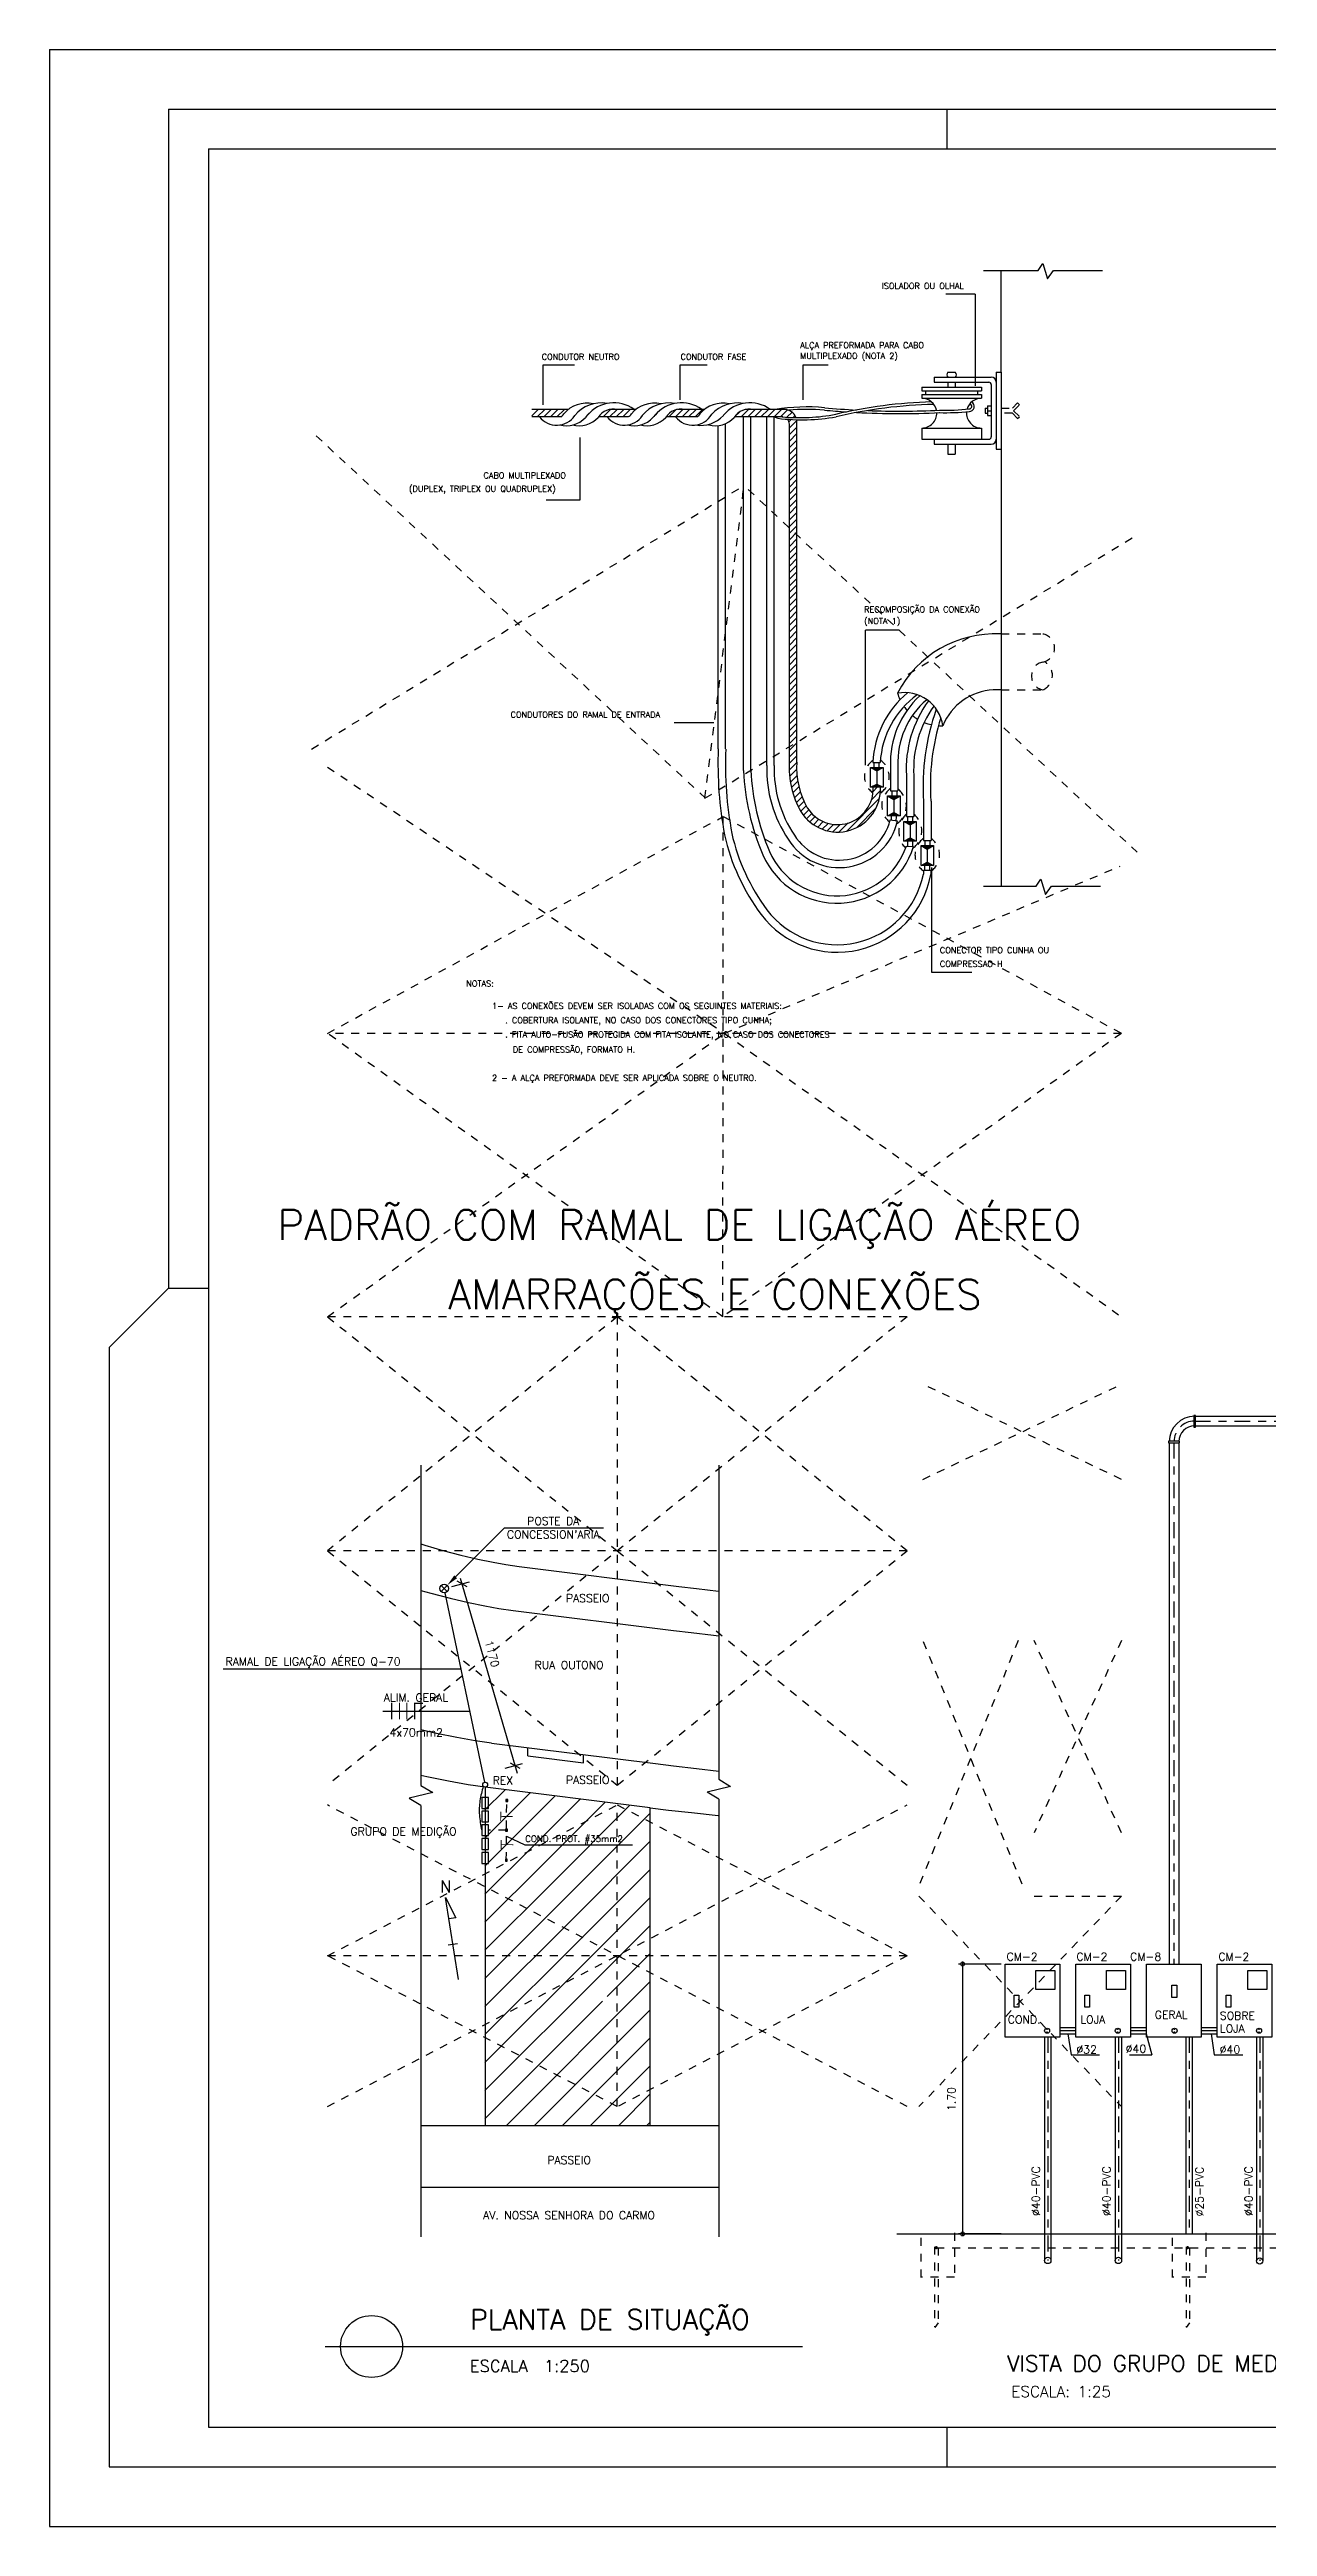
# Model space of a CAD drawing. Extents: x 44 to 87.6, y -168.1 to -136.9.
# Drawn here: x 44.02 to 59.36, y -168.12 to -136.92 of the extents above; entities that cross this region are included whole.
import ezdxf
from ezdxf.enums import TextEntityAlignment as Align

# ---------------------------------------------------------------- set-up
doc = ezdxf.new("R2010")
doc.units = 0
doc.header["$LTSCALE"] = 0.4
doc.header["$MEASUREMENT"] = 0
for name, pattern in [('DASHDOT', [1, 0.5, -0.25, 0, -0.25]), ('DOT2', [0.125, 0, -0.125]), ('HIDDEN', [0.375, 0.25, -0.125])]:
    doc.linetypes.add(name, pattern=pattern)
doc.layers.get('0').update_dxf_attribs({"linetype": 'CONTINUOUS'})
doc.layers.get('DEFPOINTS').update_dxf_attribs({"linetype": 'CONTINUOUS'})
for name, color, linetype in [('CAIXA-R1', 4, 'CONTINUOUS'), ('CP-QD', 4, 'CONTINUOUS'), ('DETALHE', 3, 'CONTINUOUS'), ('DETALHES', 4, 'CONTINUOUS'), ('FIACAO', 2, 'CONTINUOUS'), ('FORMATO', 2, 'CONTINUOUS'), ('HACHURA-DET', 1, 'CONTINUOUS'), ('MEDICAO', 4, 'CONTINUOUS'), ('MEDICAO-ELETRICA', 7, 'CONTINUOUS'), ('MEDICAO-TXT', 2, 'CONTINUOUS'), ('PTS-LUZ-COTAS', 2, 'DOT2'), ('SITUACAO', 1, 'CONTINUOUS'), ('TEXTO-DET', 3, 'CONTINUOUS'), ('TEXTO-TEL', 3, 'CONTINUOUS'), ('TITULOS', 6, 'CONTINUOUS'), ('TUB-LAJE', 6, 'CONTINUOUS')]:
    doc.layers.add(name, color=color, linetype=linetype)
doc.styles.add('ROMANS', font='romans.shx')
doc.styles.get("Standard").update_dxf_attribs({"font": 'romans.shx'})
doc.dimstyles.new('DETALHES', dxfattribs={"dimtxt": 0.1, "dimasz": 0.1, "dimexe": 0.05, "dimexo": 0.05, "dimgap": 0.09, "dimtad": 1, "dimlfac": 0.5, "dimzin": 5, "dimtxsty": 'ROMANS', "dimblk1": 'DOTSMALL', "dimblk2": 'DOTSMALL', "dimsah": 1, "dimcen": 0.05, "dimdle": 0.03, "dimclrd": 1, "dimclre": 1, "dimclrt": 3, "dimazin": 3, "dimtfac": 1, "dimtdec": 4, "dimtmove": 0, "dimatfit": 3, "dimtvp": 1, "dimtolj": 1, "dimtzin": 5})

# ---------------------------------------------------------------- blocks, each defined once
blk = doc.blocks.new('A1')
at = {"layer": 'FORMATO', "color": 1}
for p, q in [((-42.8, 30.45), (0.75, 30.45)), ((-42.8, 30.45), (-42.8, -0.75)), ((-31.5, 29.7), (-31.5, 29.2)), ((-41.3, 14.85), (-40.8, 14.85)), ((-31.5, 0.5), (-31.5, 0)), ((-42.8, -0.75), (0.75, -0.75))]:
    blk.add_line(p, q, dxfattribs=at)
at = {"layer": 'FORMATO'}
for p, q in [((-41.3, 29.7), (0, 29.7)), ((-41.3, 29.7), (-41.3, 14.85)), ((-41.3, 14.85), (-42.05, 14.1)), ((-42.05, 14.1), (-42.05, 0)), ((-42.05, 0), (0, 0))]:
    blk.add_line(p, q, dxfattribs=at)
at = {"layer": 'FORMATO', "color": 8}
for p, q in [((-40.8, 29.2), (-0.5, 29.2)), ((-40.8, 29.2), (-40.8, 0.5)), ((-40.8, 0.5), (-0.5, 0.5))]:
    blk.add_line(p, q, dxfattribs=at)
blk = doc.blocks.new('A1_50')
at = {"layer": 'FORMATO'}
blk.add_blockref('A1', (42.8, 0.75), dxfattribs=at)
blk = doc.blocks.new('CM8-EF')
at = {"layer": 'MEDICAO'}
for points in [[(0, -0.46), (0, 0), (0.345, 0), (0.345, -0.46)], [(0.16, -0.21), (0.16, -0.134), (0.19, -0.134), (0.19, -0.21)]]:
    blk.add_lwpolyline(points, close=True, dxfattribs=at)
for centre, radius in [((0.177, -0.42), 0.0158), ((0.176, -0.411), 0.00145), ((0.176, -0.429), 0.00145)]:
    blk.add_circle(centre, radius, dxfattribs=at)
blk = doc.blocks.new('CM-2-EF')
at = {"layer": 'MEDICAO'}
for points in [[(0, 0), (0, 0.46), (0.345, 0.46), (0.345, 0)], [(0.313, 0.42), (0.313, 0.3), (0.193, 0.3), (0.193, 0.42)], [(0.056, 0.188), (0.056, 0.263), (0.086, 0.263), (0.086, 0.188)]]:
    blk.add_lwpolyline(points, close=True, dxfattribs=at)
for centre, radius in [((0.264, 0.04), 0.0158), ((0.263, 0.049), 0.00145), ((0.263, 0.031), 0.00145)]:
    blk.add_circle(centre, radius, dxfattribs=at)
blk = doc.blocks.new('_DOTSMALL')
at = {"color": 0, "linetype": 'BYBLOCK', "const_width": 0.5}
blk.add_lwpolyline([(-0.0625, 0, 1), (0.0625, 0, 1)], format="xyb", close=True, dxfattribs=at)
blk = doc.blocks.new('*D25')
at = {"color": 1, "linetype": 'BYBLOCK'}
for p, q in [((62.39, -161.031), (61.852, -161.031)), ((61.902, -161.001), (61.902, -164.461)), ((62.39, -164.431), (61.852, -164.431))]:
    blk.add_line(p, q, dxfattribs=at)
at = {"layer": 'DEFPOINTS', "color": 0, "linetype": 'BYBLOCK'}
for p in [(62.44, -161.031), (61.902, -164.431), (62.44, -164.431)]:
    blk.add_point(p, dxfattribs=at)
at = {"color": 1, "linetype": 'BYBLOCK', "xscale": 0.1, "yscale": 0.1, "zscale": 0.1}
for p, rotation in [((61.902, -161.031), 90), ((61.902, -164.431), 270)]:
    blk.add_blockref('_DOTSMALL', p, dxfattribs=dict(at, rotation=rotation))
at = {"color": 3, "linetype": 'BYBLOCK', "insert": (61.762, -162.731), "char_height": 0.1, "attachment_point": 5, "rotation": 90, "style": 'ROMANS'}
blk.add_mtext('\\A1;1.70', dxfattribs=at)
blk = doc.blocks.new('*X26')
at = {"color": 0}
for p, q in [((-1.3681, 5.9593), (-1.3595, 5.9679)), ((-1.3607, 5.9579), (-1.3507, 5.9679)), ((-1.3519, 5.9579), (-1.3419, 5.9679)), ((-1.343, 5.9579), (-1.333, 5.9679)), ((-1.3342, 5.9579), (-1.3242, 5.9679)), ((-1.2723, 5.9579), (-1.2623, 5.9679)), ((-1.2635, 5.9579), (-1.2535, 5.9679)), ((-1.2546, 5.9579), (-1.2446, 5.9679)), ((-1.2458, 5.9579), (-1.2358, 5.9679)), ((-1.1839, 5.9579), (-1.1744, 5.9674)), ((-1.1751, 5.9579), (-1.1651, 5.9679)), ((-1.1662, 5.9579), (-1.1562, 5.9679)), ((-1.1574, 5.9579), (-1.1474, 5.9679)), ((-1.1486, 5.9579), (-1.1386, 5.9679)), ((-1.0955, 5.9579), (-1.0891, 5.9643)), ((-1.0867, 5.9579), (-1.0767, 5.9679)), ((-1.0779, 5.9579), (-1.0679, 5.9679)), ((-1.069, 5.9579), (-1.059, 5.9679)), ((-1.0602, 5.9579), (-1.0502, 5.9679)), ((-1.0513, 5.9579), (-1.0413, 5.9679)), ((-1.0425, 5.9579), (-1.0325, 5.9679)), ((-1.0337, 5.9579), (-1.0243, 5.9673)), ((-1.0253, 5.9574), (-1.0184, 5.9643)), ((-1.0169, 5.957), (-1.0142, 5.9596)), ((-1.0226, 5.9513), (-1.0194, 5.9544)), ((-1.022, 5.943), (-1.0121, 5.9529)), ((-1.022, 5.9342), (-1.012, 5.9442)), ((-1.022, 5.9253), (-1.012, 5.9353)), ((-1.022, 5.9165), (-1.012, 5.9265)), ((-1.022, 5.9077), (-1.012, 5.9177)), ((-1.022, 5.8988), (-1.012, 5.9088)), ((-1.022, 5.89), (-1.012, 5.9)), ((-1.022, 5.8812), (-1.012, 5.8912)), ((-1.022, 5.8723), (-1.012, 5.8823)), ((-1.022, 5.8635), (-1.012, 5.8735)), ((-1.022, 5.8546), (-1.012, 5.8646)), ((-1.022, 5.8458), (-1.012, 5.8558)), ((-1.022, 5.837), (-1.012, 5.847)), ((-1.022, 5.8281), (-1.012, 5.8381)), ((-1.022, 5.8193), (-1.012, 5.8293)), ((-1.022, 5.8104), (-1.012, 5.8204)), ((-1.022, 5.8016), (-1.012, 5.8116)), ((-1.022, 5.7928), (-1.012, 5.8028)), ((-1.022, 5.7839), (-1.012, 5.7939)), ((-1.022, 5.7751), (-1.012, 5.7851)), ((-1.022, 5.7662), (-1.012, 5.7762)), ((-1.022, 5.7574), (-1.012, 5.7674)), ((-1.022, 5.7486), (-1.012, 5.7586)), ((-1.022, 5.7397), (-1.012, 5.7497)), ((-1.022, 5.7309), (-1.012, 5.7409)), ((-1.022, 5.7221), (-1.012, 5.7321)), ((-1.022, 5.7132), (-1.012, 5.7232)), ((-1.022, 5.7044), (-1.012, 5.7144)), ((-1.022, 5.6955), (-1.012, 5.7055)), ((-1.022, 5.6867), (-1.012, 5.6967)), ((-1.022, 5.6779), (-1.012, 5.6879)), ((-1.022, 5.669), (-1.012, 5.679)), ((-1.022, 5.6602), (-1.012, 5.6702)), ((-1.022, 5.6513), (-1.012, 5.6613)), ((-1.022, 5.6425), (-1.012, 5.6525)), ((-1.022, 5.6337), (-1.012, 5.6437)), ((-1.022, 5.6248), (-1.012, 5.6348)), ((-1.022, 5.616), (-1.012, 5.626)), ((-1.022, 5.6071), (-1.012, 5.6171)), ((-1.022, 5.5983), (-1.012, 5.6083)), ((-1.022, 5.5895), (-1.012, 5.5995)), ((-1.022, 5.5806), (-1.012, 5.5906)), ((-1.022, 5.5718), (-1.012, 5.5818)), ((-1.022, 5.563), (-1.012, 5.573)), ((-1.022, 5.5541), (-1.012, 5.5641)), ((-1.022, 5.5453), (-1.012, 5.5553)), ((-1.022, 5.5364), (-1.012, 5.5464)), ((-1.022, 5.5276), (-1.012, 5.5376)), ((-1.022, 5.5188), (-1.012, 5.5288)), ((-1.0221, 5.4921), (-1.012, 5.5022)), ((-1.0221, 5.4833), (-1.012, 5.4934)), ((-1.022, 5.5099), (-1.012, 5.5199)), ((-1.022, 5.5011), (-1.012, 5.5111)), ((-1.0215, 5.475), (-1.0121, 5.4844)), ((-1.0205, 5.4672), (-1.0116, 5.4761)), ((-1.019, 5.4598), (-1.0105, 5.4683)), ((-1.0172, 5.4528), (-1.009, 5.461)), ((-0.9095, 5.4544), (-0.9038, 5.4602)), ((-1.015, 5.4462), (-1.0071, 5.4541)), ((-1.0125, 5.4398), (-1.0048, 5.4475)), ((-1.0097, 5.4338), (-1.0022, 5.4413)), ((-1.0067, 5.428), (-0.9993, 5.4353)), ((-1.0031, 5.4227), (-0.996, 5.4299)), ((-0.9991, 5.4179), (-0.992, 5.425)), ((-0.9449, 5.4013), (-0.9007, 5.4456)), ((-0.9313, 5.4062), (-0.9056, 5.4319)), ((-0.9116, 5.4435), (-0.8995, 5.4557)), ((-0.9945, 5.4137), (-0.9874, 5.4208)), ((-0.9895, 5.4099), (-0.9822, 5.4171)), ((-0.9839, 5.4066), (-0.9764, 5.414)), ((-0.9778, 5.4038), (-0.9699, 5.4117)), ((-0.9711, 5.4017), (-0.9625, 5.4103)), ((-0.9636, 5.4004), (-0.9538, 5.4101)), ((-0.9551, 5.4001), (-0.9429, 5.4122))]:
    blk.add_line(p, q, dxfattribs=at)
blk = doc.blocks.new('REX')
at = {"layer": 'DETALHES', "color": 2}
for p, q in [((3.134, 7.603), (4.051, 7.603)), ((4.051, 7.603), (4.134, 7.717)), ((4.134, 7.717), (4.211, 7.46)), ((4.211, 7.46), (4.31, 7.603)), ((4.31, 7.603), (5.133, 7.603)), ((3.134, -2.736), (4.018, -2.736)), ((4.018, -2.736), (4.101, -2.623)), ((4.101, -2.623), (4.177, -2.879)), ((4.177, -2.879), (4.277, -2.736)), ((4.277, -2.736), (5.1, -2.736))]:
    blk.add_line(p, q, dxfattribs=at)
at = {"layer": 'DETALHES'}
for p, q in [((3.433, 5.893), (3.433, 7.603)), ((2.538, 5.893), (2.661, 5.893)), ((3.35, 5.893), (3.35, 4.601)), ((3.35, 5.893), (3.433, 5.893)), ((3.433, 5.893), (3.433, 4.601)), ((2.1, 5.643), (3.1, 5.643)), ((2.1, 5.643), (2.1, 5.58)), ((2.1, 5.58), (3.1, 5.58)), ((2.1, 5.518), (3.1, 5.518)), ((2.1, 5.518), (2.1, 5.455)), ((2.1, 5.455), (3.1, 5.455)), ((2.162, 5.58), (2.162, 5.518)), ((2.308, 5.809), (3.266, 5.809)), ((2.308, 5.809), (2.308, 5.726)), ((2.308, 5.726), (3.225, 5.726)), ((2.537, 5.726), (2.537, 5.643)), ((2.662, 5.726), (2.662, 5.643)), ((3.037, 5.58), (3.037, 5.518)), ((3.1, 5.643), (3.1, 5.58)), ((3.1, 5.518), (3.1, 5.455)), ((3.266, 5.684), (3.266, 4.809)), ((-3.835, 5.268), (-4.451, 5.268)), ((-3.965, 5.143), (-4.451, 5.143)), ((-2.83, 5.143), (-3.332, 5.143)), ((-2.7, 5.268), (-3.141, 5.268)), ((-1.678, 5.143), (-2.197, 5.143)), ((-1.549, 5.268), (-2.006, 5.268)), ((-1.32, -0.435), (-1.32, 4.998)), ((-1.195, -0.435), (-1.195, 5.031)), ((-0.25, 5.143), (-1.045, 5.143)), ((-0.896, -0.798), (-0.896, 5.143)), ((-0.208, 5.268), (-0.855, 5.268)), ((-0.771, -0.796), (-0.771, 5.143)), ((-0.505, -0.711), (-0.505, 5.143)), ((-0.38, -0.712), (-0.38, 5.143)), ((-0.125, -0.652), (-0.125, 5.018)), ((0, -0.655), (0, 5.059)), ((3.162, 5.289), (3.204, 5.289)), ((3.162, 5.289), (3.162, 5.205)), ((3.162, 5.205), (3.204, 5.205)), ((3.204, 5.33), (3.266, 5.33)), ((3.204, 5.33), (3.204, 5.164)), ((3.204, 5.247), (3.266, 5.247)), ((3.204, 5.164), (3.266, 5.164)), ((2.1, 4.955), (3.1, 4.955)), ((2.1, 4.955), (2.1, 4.768)), ((2.1, 4.768), (3.225, 4.768)), ((2.308, 4.768), (2.308, 4.684)), ((2.308, 4.684), (3.266, 4.684)), ((2.537, 4.684), (2.537, 4.518)), ((2.662, 4.684), (2.662, 4.518)), ((3.1, 4.955), (3.1, 4.768)), ((3.35, 4.601), (3.433, 4.601)), ((3.433, 4.601), (3.433, -2.736)), ((2.537, 4.518), (2.662, 4.518)), ((3.433, 1.497), (3.418, 1.497)), ((3.433, 0.559), (3.299, 0.559)), ((1.24, -0.745), (1.344, -0.804)), ((1.276, -0.66), (1.401, -0.66)), ((1.344, -0.804), (1.448, -0.745)), ((1.344, -0.804), (1.344, -1.024)), ((1.573, -0.725), (1.573, -1.137)), ((1.698, -0.725), (1.698, -1.137)), ((1.24, -1.078), (1.344, -1.024)), ((1.344, -1.024), (1.448, -1.078)), ((1.526, -1.222), (1.63, -1.281)), ((1.573, -1.137), (1.698, -1.137)), ((1.63, -1.281), (1.734, -1.222)), ((1.84, -0.879), (1.84, -1.566)), ((1.965, -0.879), (1.965, -1.566)), ((1.526, -1.555), (1.63, -1.502)), ((1.567, -1.627), (1.691, -1.644)), ((1.63, -1.281), (1.63, -1.502)), ((1.63, -1.502), (1.734, -1.555)), ((1.799, -1.65), (1.903, -1.709)), ((1.84, -1.566), (1.965, -1.566)), ((1.903, -1.709), (2.007, -1.65)), ((2.129, -1.313), (2.129, -1.971)), ((2.254, -1.313), (2.254, -1.971)), ((1.799, -1.983), (1.903, -1.929)), ((1.839, -2.065), (1.96, -2.075)), ((1.861, -1.983), (1.861, -2.066)), ((1.903, -1.709), (1.903, -1.929)), ((1.903, -1.929), (2.007, -1.983)), ((1.944, -1.983), (1.944, -2.072)), ((2.088, -2.057), (2.192, -2.116)), ((2.129, -1.971), (2.254, -1.971)), ((2.192, -2.116), (2.296, -2.057)), ((2.088, -2.39), (2.192, -2.337)), ((2.126, -2.47), (2.126, -2.537)), ((2.126, -2.47), (2.251, -2.47)), ((2.146, -2.39), (2.146, -2.47)), ((2.192, -2.116), (2.192, -2.337)), ((2.192, -2.337), (2.296, -2.39)), ((2.23, -2.39), (2.23, -2.47)), ((2.251, -2.47), (2.251, -2.544))]:
    blk.add_line(p, q, dxfattribs=at)
at = {"layer": 'DETALHES', "color": 2, "linetype": 'HIDDEN'}
for p, q in [((3.433, 5.289), (3.62, 5.289)), ((3.62, 5.205), (3.433, 5.205)), ((3.62, 5.289), (3.709, 5.377)), ((3.62, 5.205), (3.709, 5.117)), ((3.638, 5.247), (3.738, 5.347)), ((3.638, 5.247), (3.738, 5.146)), ((3.709, 5.377), (3.738, 5.347)), ((3.709, 5.117), (3.738, 5.146)), ((3.433, 1.497), (4.13, 1.497)), ((3.433, 0.559), (4.13, 0.559))]:
    blk.add_line(p, q, dxfattribs=at)
at = {"layer": 'DETALHES'}
for points in [[(1.24, -1.078), (1.24, -0.745), (1.448, -0.745), (1.448, -1.078)], [(1.526, -1.555), (1.526, -1.222), (1.734, -1.222), (1.734, -1.555)], [(1.799, -1.983), (1.799, -1.65), (2.007, -1.65), (2.007, -1.983)], [(2.088, -2.39), (2.088, -2.057), (2.296, -2.057), (2.296, -2.39)]]:
    blk.add_lwpolyline(points, close=True, dxfattribs=at)
for centre, radius, start, end in [((2.574, 5.851), 0.0552, 130.4871, 228.5783), ((2.626, 5.851), 0.0552, 311.4217, 49.5129), ((2.1, 5.205), 0.25, 11.2335, 90), ((3.1, 5.205), 0.25, 90, 164.239), ((3.225, 5.684), 0.0417, 0, 90), ((3.266, 5.726), 0.0833, 0, 90), ((-4.033, 5.372), 0.369, 218.4532, 325.6591), ((-3.869, 5.424), 0.432, 254.8284, 317.515), ((-4.023, 5.256), 0.128, 297.4251, 330.7724), ((-3.528, 4.874), 0.5, 77.3597, 140.1523), ((-3.655, 5.427), 0.432, 254.8284, 317.515), ((-3.286, 4.801), 0.576, 80.0953, 140.3545), ((-3.299, 4.972), 0.298, 129.077, 147.5224), ((-3.072, 4.804), 0.576, 54.176, 140.3545), ((-3.085, 4.975), 0.298, 76.5477, 147.5224), ((-2.897, 5.372), 0.369, 218.4532, 325.6591), ((-2.734, 5.424), 0.432, 254.8284, 317.515), ((-2.888, 5.256), 0.128, 297.4251, 330.7724), ((-2.393, 4.874), 0.5, 77.3597, 140.1523), ((-2.52, 5.427), 0.432, 254.8284, 317.515), ((-2.151, 4.801), 0.576, 80.0953, 140.3545), ((-2.164, 4.972), 0.298, 129.077, 147.5224), ((-1.937, 4.804), 0.576, 54.176, 140.3545), ((-1.95, 4.975), 0.298, 76.5477, 147.5224), ((-1.746, 5.372), 0.369, 218.4532, 329.7067), ((-1.611, 5.509), 0.509, 260.4125, 318.0306), ((-1.737, 5.256), 0.128, 297.4251, 330.7724), ((-1.242, 4.874), 0.5, 77.3597, 140.1523), ((-1.369, 5.427), 0.432, 254.8284, 317.515), ((-1, 4.801), 0.576, 80.0953, 138.0119), ((-0.786, 4.804), 0.576, 54.176, 140.3545), ((-0.799, 4.975), 0.298, 76.5477, 147.5224), ((-0.219, 5.451), 0.345, 243.1353, 253.2905), ((0.174, 1.929), 3.381, 85.016, 99.1231), ((-0.25, 5.018), 0.125, 82.0964, 90), ((-0.208, 5.059), 0.208, 19.8837, 90), ((-0.25, 5.018), 0.125, 0, 43.5385), ((0.174, 1.928), 3.34, 85.0259, 95.3148), ((-0.208, 5.059), 0.208, 0, 9.9989), ((2.1, 5.205), 0.25, 270, 1.6516), ((3.1, 5.205), 0.25, 174.2091, 270), ((3.225, 4.809), 0.0417, 270, 0), ((3.266, 4.768), 0.0833, 270, 0), ((3.333, -0.353), 1.852, 87.3797, 152.5201), ((2.904, -0.741), 1.63, 129.8597, 177.1398), ((2.895, -0.741), 1.496, 125.6341, 176.9015), ((3.086, -0.662), 1.514, 132.2668, 182.4991), ((1.809, -0.139), 0.651, 8.429, 100.4669), ((2.426, 0.724), 0.768, 196.8551, 205.2656), ((3.357, -0.416), 0.978, 93.3851, 157.5965), ((3.086, -0.662), 1.389, 130.5485, 182.4739), ((2.426, 0.724), 0.768, 215.4496, 221.621), ((3.802, -0.777), 1.965, 144.1413, 183.0084), ((2.426, 0.724), 0.768, 231.0478, 238.8277), ((3.802, -0.777), 1.84, 144.6827, 183.1686), ((5.972, -1.057), 3.852, 160.4184, 183.8679), ((2.426, 0.724), 0.768, 248.1321, 257.595), ((6.018, -1.048), 3.774, 162.4909, 184.008), ((2.426, 0.724), 0.768, 266.6477, 272.0408), ((5.274, -0.678), 6.598, 177.865, 190.4671), ((5.274, -0.678), 6.473, 177.865, 190.4446), ((3.163, -0.604), 4.064, 182.7357, 203.305), ((3.163, -0.604), 3.939, 182.757, 203.182), ((1.592, -0.772), 2.098, 178.3319, 214.2196), ((1.592, -0.772), 1.973, 178.2798, 214.207), ((1.391, -0.739), 1.519, 176.708, 209.4083), ((1.391, -0.739), 1.394, 176.5635, 209.3141), ((1.982, -0.714), 0.687, 175.4345, 182.4687), ((2.034, -0.715), 0.656, 175.1933, 182.6733), ((0.685, -1.108), 0.722, 211.4545, 2.5847), ((0.685, -1.108), 0.597, 211.663, 2.5847), ((2.284, -1.192), 0.687, 175.4227, 182.4687), ((2.336, -1.192), 0.656, 175.181, 182.6733), ((0.711, -1.423), 1.004, 211.7545, 347.3039), ((0.712, -1.422), 0.88, 211.4045, 346.5341), ((0.871, -1.591), 0.718, 356.8424, 2.7379), ((0.863, -1.588), 0.809, 356.2145, 2.3396), ((2.546, -1.619), 0.687, 175.5832, 182.4687), ((2.598, -1.62), 0.656, 175.3491, 182.6733), ((2.254, -1.09), 3.557, 192.7834, 216.6826), ((2.254, -1.09), 3.432, 192.8254, 216.5766), ((0.67, -1.674), 1.351, 203.4634, 342.7626), ((0.674, -1.67), 1.231, 203.1936, 341.271), ((2.836, -2.027), 0.687, 175.4345, 182.4687), ((2.888, -2.027), 0.656, 175.1933, 182.6733), ((0.677, -2.248), 1.601, 217.1483, 349.3574), ((0.678, -2.247), 1.476, 216.9487, 348.7058)]:
    blk.add_arc(centre, radius, start, end, dxfattribs=at)
at = {"layer": 'DETALHES', "color": 3}
for centre, radius, start, end in [((0.089, 8.322), 3.228, 262.7493, 280.2177), ((0.046, 8.425), 3.295, 264.9255, 280.6546), ((1.725, 18.917), 13.719, 264.7283, 266.2908), ((1.725, 18.917), 13.678, 264.7283, 266.9601), ((2.474, -2.602), 7.998, 91.5068, 103.1681), ((2.474, -2.602), 7.956, 91.2454, 103.1681), ((1.725, 18.917), 13.719, 266.981, 272.8107), ((1.725, 18.917), 13.678, 267.7602, 272.8107), ((2.497, 8.843), 3.63, 268.3702, 276.3642), ((2.497, 8.843), 3.588, 268.3702, 276.3642), ((2.897, 5.319), 0.0841, 267.5135, 62.5449), ((2.897, 5.319), 0.0424, 267.5135, 80.1227)]:
    blk.add_arc(centre, radius, start, end, dxfattribs=at)
at = {"layer": 'DETALHES', "color": 2, "linetype": 'HIDDEN'}
for centre, radius, start, end in [((4.09, 1.261), 0.239, 279.7347, 80.2653), ((4.179, 0.792), 0.238, 101.7908, 258.2092), ((4.033, 0.8), 0.26, 291.9702, 62.3511), ((1.469, -0.899), 0.332, 125.1967, 234.9806), ((1.219, -0.899), 0.332, 305.0194, 54.8033), ((1.782, -1.385), 0.355, 125.9855, 231.5403), ((1.483, -1.391), 0.357, 304.2355, 53.3609), ((2.11, -1.82), 0.397, 133.5265, 224.5251), ((1.74, -1.809), 0.359, 306.4753, 51.1455), ((2.317, -2.211), 0.332, 125.1967, 234.9806), ((2.067, -2.211), 0.332, 305.0194, 54.8033)]:
    blk.add_arc(centre, radius, start, end, dxfattribs=at)
at = {"layer": 'DETALHES'}
for points in [[(1.24, -0.745), (1.448, -0.745), (1.344, -0.804)], [(1.24, -1.078), (1.344, -1.024), (1.24, -1.078), (1.448, -1.078)], [(1.526, -1.222), (1.734, -1.222), (1.63, -1.281)], [(1.526, -1.555), (1.63, -1.502), (1.526, -1.555), (1.734, -1.555)], [(1.799, -1.65), (2.007, -1.65), (1.903, -1.709)], [(1.799, -1.983), (1.903, -1.929), (1.799, -1.983), (2.007, -1.983)], [(2.088, -2.057), (2.296, -2.057), (2.192, -2.116)], [(2.088, -2.39), (2.192, -2.337), (2.088, -2.39), (2.296, -2.39)]]:
    blk.add_solid(points, dxfattribs=at)
at = {"layer": 'TEXTO-DET', "color": 2}
for p, q in [((2.994, 7.202), (2.505, 7.202)), ((2.994, 7.202), (2.994, 5.665)), ((-4.267, 6.012), (-4.267, 5.347)), ((-3.734, 6.012), (-4.267, 6.012)), ((-1.504, 6.012), (-1.967, 6.012)), ((-1.967, 6.012), (-1.967, 5.43)), ((0.529, 6.012), (0.099, 6.012)), ((0.099, 6.012), (0.099, 5.43)), ((-3.644, 4.798), (-3.644, 3.744)), ((-3.644, 3.744), (-4.21, 3.744)), ((1.153, -0.708), (1.153, 1.561)), ((1.722, 1.561), (1.153, 1.561)), ((-1.394, 0.003), (-2.057, 0.003)), ((2.268, -4.19), (2.268, -2.425)), ((2.939, -4.19), (2.268, -4.19))]:
    blk.add_line(p, q, dxfattribs=at)
at = {"layer": 'HACHURA-DET', "xscale": 12.50000000025, "yscale": 12.50000000025, "zscale": 12.50000000025}
blk.add_blockref('*X26', (12.65, -69.33), dxfattribs=at)
at = {"layer": 'TEXTO-DET', "style": 'ROMANS'}
for s, p in [('ISOLADOR OU OLHAL', (1.428, 7.292)), ('ALÇA PREFORMADA PARA CABO', (0.057, 6.296)), ('CONDUTOR NEUTRO', (-4.284, 6.102)), ('CONDUTOR FASE', (-1.951, 6.102)), ('MULTIPLEXADO (NOTA 2)', (0.057, 6.117)), ('CABO MULTIPLEXADO', (-5.262, 4.11)), ('(DUPLEX, TRIPLEX OU QUADRUPLEX)', (-6.513, 3.886)), ('RECOMPOSIÇÃO DA CONEXÃO', (1.13, 1.86)), ('(NOTA 1)', (1.13, 1.665)), ('CONDUTORES DO RAMAL DE ENTRADA', (-4.806, 0.092)), ('CONECTOR TIPO CUNHA OU', (2.403, -3.864)), ('COMPRESSAO H', (2.403, -4.095)), ('NOTAS:', (-5.552, -4.425)), ('1- AS CONEXÕES DEVEM SER ISOLADAS COM OS SEGUINTES MATERIAIS:', (-5.119, -4.8)), ('   . COBERTURA ISOLANTE, NO CASO DOS CONECTORES TIPO CUNHA;', (-5.119, -5.041)), ('   . FITA AUTO-FUSÃO PROTEGIDA COM FITA ISOLANTE, NO CASO DOS CONECTORES', (-5.119, -5.281)), ('    DE COMPRESSÃO, FORMATO H.', (-5.066, -5.534)), ('2 - A ALÇA PREFORMADA DEVE SER APLICADA SOBRE O NEUTRO.', (-5.119, -6.01))]:
    blk.add_text(s, height=0.1, dxfattribs=at).set_placement(p)
at = {"layer": 'TEXTO-DET', "color": 6, "style": 'ROMANS'}
for s, p in [('PADRÃO COM RAMAL DE LIGAÇÃO AÉREO', (-8.721, -8.676)), ('AMARRAÇÕES E CONEXÕES', (-5.855, -9.843))]:
    blk.add_text(s, height=0.5, dxfattribs=at).set_placement(p)
blk = doc.blocks.new('*X28')
at = {"color": 0, "linetype": 'CONTINUOUS'}
for p, q in [((79.179, 21.197), (79.425, 21.442)), ((79.425, 21.442), (79.435, 21.452)), ((79.548, 21.211), (79.749, 21.413)), ((79.67, 20.98), (80.063, 21.374)), ((79.793, 20.75), (80.378, 21.334)), ((79.916, 20.519), (80.692, 21.295)), ((80.039, 20.288), (81.006, 21.256)), ((79.179, 20.843), (79.548, 21.211)), ((79.179, 20.489), (79.67, 20.98)), ((80.161, 20.057), (81.259, 21.155)), ((79.179, 20.136), (79.793, 20.75)), ((80.284, 19.826), (81.259, 20.802)), ((79.179, 19.782), (79.916, 20.519)), ((79.179, 19.429), (80.039, 20.288)), ((80.407, 19.596), (81.259, 20.448)), ((79.179, 19.075), (80.161, 20.057)), ((80.529, 19.365), (81.259, 20.095)), ((79.179, 18.722), (80.284, 19.826)), ((80.652, 19.134), (81.259, 19.741)), ((79.179, 18.368), (80.407, 19.596)), ((79.179, 18.015), (80.529, 19.365)), ((80.719, 18.848), (81.259, 19.388)), ((79.179, 17.661), (80.652, 19.134)), ((79.449, 17.224), (81.259, 19.034)), ((79.179, 17.308), (80.66, 18.789)), ((79.803, 17.224), (81.259, 18.68)), ((80.157, 17.224), (81.259, 18.327)), ((80.51, 17.224), (81.259, 17.973)), ((80.864, 17.224), (81.259, 17.62)), ((81.217, 17.224), (81.259, 17.266))]:
    blk.add_line(p, q, dxfattribs=at)
blk = doc.blocks.new('FAFAFANE')
at = {"const_width": 0.015}
for points in [[(0.0075, 0.105), (0.0075, -0.105)], [(0.105, 0.105), (0.105, -0.105)], [(0.1975, 0.105), (0.1975, -0.105)], [(0.2975, 0.105), (0.2975, -0.105)], [(0.3025, 0.0975), (0.4, 0.0975)]]:
    blk.add_lwpolyline(points, dxfattribs=at)
at = {"style": 'ROMANS'}
blk.add_attdef('C', (0.105, 0.12), '', height=0.1, dxfattribs=at)
blk = doc.blocks.new('TERRA')
at = {"const_width": 0.015}
for points in [[(-0.004, 0.098), (0.148, 0.098)], [(0.071, 0.105), (0.071, -0.105)]]:
    blk.add_lwpolyline(points, dxfattribs=at)
at = {"style": 'ROMANS', "flags": 1}
blk.add_attdef('C', (0.026, 0.118), '', height=0.1, dxfattribs=at)
at = {"style": 'ROMANS'}
blk.add_attdef('B', (0.026, -0.251), '', height=0.1, dxfattribs=at)

msp = doc.modelspace()

# ---------------------------------------------------------------- linework, layer by layer
at = {"color": 1, "linetype": 'BYBLOCK'}
for p, q in [((49.084, -156.274), (49.305, -156.215)), ((49.147, -156.205), (49.27, -156.276)), ((49.19, -156.172), (49.904, -158.627)), ((49.817, -158.495), (49.939, -158.566)), ((49.753, -158.564), (49.975, -158.504))]:
    msp.add_line(p, q, dxfattribs=at)
at = {"layer": 'CAIXA-R1', "color": 1, "linetype": 'CONTINUOUS'}
for p, q in [((48.694, -154.747), (48.694, -158.781)), ((52.446, -154.747), (52.446, -158.703)), ((48.694, -159.034), (48.694, -164.468)), ((52.446, -158.955), (52.446, -164.468))]:
    msp.add_line(p, q, dxfattribs=at)
at = {"layer": 'CP-QD', "color": 2, "linetype": 'HIDDEN'}
for p, q in [((49.769, -159.722), (49.774, -158.972)), ((49.771, -159.347), (49.543, -159.345))]:
    msp.add_line(p, q, dxfattribs=at)
at = {"layer": 'CP-QD'}
for points in [[(49.459, -159.07), (49.543, -159.07), (49.543, -158.932), (49.459, -158.932)], [(49.459, -159.242), (49.543, -159.242), (49.543, -159.104), (49.459, -159.104)], [(49.459, -159.414), (49.543, -159.414), (49.543, -159.276), (49.459, -159.276)], [(49.459, -159.587), (49.543, -159.587), (49.543, -159.449), (49.459, -159.449)], [(49.459, -159.763), (49.543, -159.763), (49.543, -159.625), (49.459, -159.625)]]:
    msp.add_lwpolyline(points, close=True, dxfattribs=at)
at = {"layer": 'CP-QD', "color": 2, "linetype": 'HIDDEN'}
for points in [[(49.762, -158.959), (49.762, -158.984), (49.787, -158.984), (49.787, -158.959)], [(49.76, -159.334), (49.759, -159.359), (49.784, -159.359), (49.785, -159.334)], [(49.757, -159.709), (49.757, -159.734), (49.782, -159.734), (49.782, -159.709)]]:
    msp.add_lwpolyline(points, close=True, dxfattribs=at)
for centre in [(49.774, -158.972), (49.769, -159.722)]:
    msp.add_circle(centre, 0.00354, dxfattribs=at)
at = {"layer": 'DEFPOINTS', "color": 0, "linetype": 'BYBLOCK'}
for p in [(48.987, -156.3), (48.987, -156.3), (49.657, -158.59), (49.878, -158.531)]:
    msp.add_point(p, dxfattribs=at)
at = {"layer": 'DETALHES'}
msp.add_circle((49.503, -158.772), 0.031, dxfattribs=at)
at = {"layer": 'FIACAO'}
for p, q in [((49.2, -157.318), (46.201, -157.318)), ((48.215, -157.845), (49.31, -157.845)), ((49.771, -159.422), (50.001, -159.528)), ((50.001, -159.528), (51.357, -159.528))]:
    msp.add_line(p, q, dxfattribs=at)
at = {"layer": 'MEDICAO', "color": 3}
for p, q in [((58.44, -154.131), (61.67, -154.131)), ((58.44, -154.251), (61.67, -154.251)), ((58.118, -154.465), (58.118, -161.031)), ((58.238, -154.465), (58.238, -161.031)), ((56.743, -161.83), (56.943, -161.83)), ((56.743, -161.91), (56.943, -161.91)), ((57.633, -161.83), (57.833, -161.83)), ((57.633, -161.91), (57.833, -161.91)), ((58.523, -161.83), (58.723, -161.83)), ((58.523, -161.91), (58.723, -161.91)), ((56.549, -161.951), (56.549, -164.765)), ((56.629, -161.951), (56.629, -164.765)), ((57.439, -161.951), (57.439, -164.765)), ((57.519, -161.951), (57.519, -164.765)), ((58.329, -161.951), (58.329, -164.431)), ((58.409, -161.951), (58.409, -164.431)), ((59.219, -161.951), (59.219, -164.771)), ((59.299, -161.951), (59.299, -164.771))]:
    msp.add_line(p, q, dxfattribs=at)
at = {"layer": 'MEDICAO', "color": 1, "linetype": 'DASHDOT'}
for p, q in [((58.44, -154.191), (61.67, -154.191)), ((58.178, -154.465), (58.178, -161.031)), ((56.743, -161.87), (56.943, -161.87)), ((57.633, -161.87), (57.833, -161.87)), ((58.523, -161.87), (58.723, -161.87)), ((56.589, -161.951), (56.589, -164.765)), ((57.479, -161.951), (57.479, -164.765)), ((58.369, -161.951), (58.369, -164.431)), ((59.259, -161.951), (59.259, -164.771))]:
    msp.add_line(p, q, dxfattribs=at)
at = {"layer": 'MEDICAO'}
msp.add_line((54.687, -164.431), (61.67, -164.431), dxfattribs=at)
at = {"layer": 'MEDICAO', "color": 3}
for points in [[(58.429, -154.267), (58.45, -154.267), (58.45, -154.122), (58.429, -154.122)], [(58.108, -154.465), (58.249, -154.465), (58.249, -154.445), (58.108, -154.445)]]:
    msp.add_lwpolyline(points, close=True, dxfattribs=at)
at = {"layer": 'MEDICAO', "const_width": 0.02}
for points in [[(55.175, -164.604, 1), (55.195, -164.604, 1)], [(58.34, -164.604, 1), (58.36, -164.604, 1)]]:
    msp.add_lwpolyline(points, format="xyb", close=True, dxfattribs=at)
at = {"layer": 'MEDICAO'}
for centre in [(56.589, -164.765), (57.479, -164.765), (59.259, -164.771)]:
    msp.add_circle(centre, 0.04, dxfattribs=at)
at = {"layer": 'MEDICAO', "color": 3}
for radius in [0.32, 0.2]:
    msp.add_arc((58.44, -154.451), radius, 90, 180, dxfattribs=at)
at = {"layer": 'MEDICAO', "color": 1, "linetype": 'DASHDOT'}
msp.add_arc((58.44, -154.451), 0.26, 90, 180, dxfattribs=at)
at = {"layer": 'MEDICAO-ELETRICA', "color": 2, "linetype": 'HIDDEN'}
for p, q in [((55.413, -164.419), (55.413, -164.977)), ((58.579, -164.419), (58.579, -164.977)), ((54.993, -164.431), (55.413, -164.431)), ((54.993, -164.98), (54.993, -164.431)), ((55.164, -164.592), (55.164, -165.606)), ((55.185, -164.604), (61.159, -164.604)), ((55.207, -164.601), (55.207, -165.549)), ((58.16, -164.431), (58.579, -164.431)), ((58.16, -164.98), (58.16, -164.431)), ((58.331, -164.592), (58.331, -165.606)), ((58.373, -164.601), (58.373, -165.549)), ((55.413, -164.977), (54.999, -164.977)), ((58.579, -164.977), (58.165, -164.977)), ((55.208, -165.55), (55.167, -165.61)), ((58.374, -165.55), (58.333, -165.61))]:
    msp.add_line(p, q, dxfattribs=at)
at = {"layer": 'MEDICAO-TXT'}
for p, q in [((56.843, -161.91), (56.882, -162.173)), ((57.827, -161.91), (57.9, -162.173)), ((58.648, -161.91), (58.687, -162.173)), ((56.882, -162.173), (57.242, -162.173)), ((57.62, -162.173), (57.901, -162.173)), ((58.687, -162.173), (59.047, -162.173))]:
    msp.add_line(p, q, dxfattribs=at)
at = {"layer": 'PTS-LUZ-COTAS'}
for p, q in [((52.278, -146.347), (47.317, -141.727)), ((47.317, -145.727), (52.763, -142.408)), ((52.271, -146.346), (52.763, -142.408)), ((57.717, -147.027), (52.763, -142.408)), ((52.271, -146.346), (57.717, -143.027)), ((47.517, -145.953), (52.517, -149.308)), ((47.517, -149.308), (52.502, -146.576)), ((52.497, -152.877), (52.502, -146.576)), ((52.502, -146.576), (57.517, -149.308)), ((52.517, -149.308), (57.502, -147.201)), ((57.517, -149.308), (47.517, -149.308)), ((52.497, -152.877), (47.517, -149.308)), ((47.517, -152.877), (52.517, -149.308)), ((57.517, -149.308), (52.497, -152.877)), ((52.517, -149.308), (57.517, -152.877)), ((54.817, -152.877), (47.517, -152.877)), ((51.167, -152.877), (47.517, -155.827)), ((47.517, -152.877), (51.167, -155.827)), ((54.817, -152.877), (47.517, -158.777)), ((51.167, -152.877), (51.167, -158.777)), ((54.817, -155.827), (51.167, -152.877)), ((57.517, -154.927), (55.017, -153.727)), ((55.017, -154.927), (57.517, -153.727)), ((54.817, -155.827), (47.517, -155.827)), ((47.517, -155.827), (51.167, -158.777)), ((51.167, -158.777), (54.817, -155.827)), ((51.167, -155.827), (54.817, -158.777)), ((56.217, -156.957), (54.975, -160.027)), ((56.267, -160.027), (55.017, -156.957)), ((57.517, -159.377), (56.417, -156.957)), ((57.517, -156.957), (56.417, -159.377)), ((47.517, -162.827), (54.817, -159.027)), ((54.817, -162.827), (47.517, -159.027)), ((47.517, -160.927), (51.167, -159.027)), ((51.167, -162.827), (51.167, -159.027)), ((51.167, -159.027), (54.817, -160.927)), ((57.517, -160.177), (54.967, -162.827)), ((54.967, -160.177), (57.517, -162.827)), ((56.417, -160.177), (57.517, -160.177)), ((54.817, -160.927), (47.517, -160.927)), ((51.167, -162.827), (47.517, -160.927)), ((54.817, -160.927), (51.167, -162.827))]:
    msp.add_line(p, q, dxfattribs=at)
at = {"layer": 'SITUACAO', "linetype": 'CONTINUOUS'}
for p, q in [((48.948, -156.339), (49.026, -156.262)), ((48.948, -156.262), (49.026, -156.339)), ((49.581, -158.249), (51.648, -158.507)), ((50.041, -158.41), (50.041, -158.31)), ((50.041, -158.41), (50.741, -158.498)), ((50.741, -158.498), (50.741, -158.398)), ((48.694, -163.063), (49.501, -163.063)), ((51.581, -163.063), (52.446, -163.063)), ((48.694, -163.843), (52.446, -163.843))]:
    msp.add_line(p, q, dxfattribs=at)
at = {"layer": 'SITUACAO', "color": 1, "linetype": 'CONTINUOUS'}
for p, q in [((48.694, -158.781), (48.842, -158.872)), ((52.595, -158.793), (52.298, -158.865)), ((52.446, -158.703), (52.595, -158.793)), ((48.842, -158.872), (48.545, -158.943)), ((48.694, -159.034), (48.545, -158.944)), ((52.446, -158.955), (52.298, -158.865))]:
    msp.add_line(p, q, dxfattribs=at)
at = {"layer": 'SITUACAO', "color": 3, "linetype": 'CONTINUOUS'}
for p, q in [((49.501, -158.803), (49.501, -163.063)), ((51.581, -159.063), (49.501, -158.803)), ((51.581, -163.063), (51.581, -159.063)), ((49.165, -161.227), (49.005, -160.195)), ((49.005, -160.195), (49.135, -160.448)), ((49.135, -160.448), (49.046, -160.462)), ((49.037, -160.79), (49.154, -160.771)), ((49.501, -163.063), (51.581, -163.063))]:
    msp.add_line(p, q, dxfattribs=at)
at = {"layer": 'SITUACAO', "linetype": 'CONTINUOUS', "flags": 128}
for points in [[(48.694, -155.738), (48.741, -155.754), (48.97, -155.821), (49.197, -155.881), (49.412, -155.931), (49.604, -155.971), (49.762, -155.999), (49.929, -156.023), (51.941, -156.274), (52.163, -156.3), (52.442, -156.333), (52.446, -156.333)], [(48.694, -156.324), (48.82, -156.361), (49.062, -156.424), (49.291, -156.478), (49.499, -156.521), (49.674, -156.552), (49.854, -156.578), (51.874, -156.829), (52.097, -156.857), (52.379, -156.889), (52.446, -156.897)], [(49.581, -158.249), (49.376, -158.219), (49.146, -158.179), (48.888, -158.126), (48.694, -158.08)], [(49.501, -158.803), (49.287, -158.772), (49.041, -158.729), (48.768, -158.673), (48.694, -158.655)], [(51.648, -158.507), (51.876, -158.535), (52.164, -158.568), (52.446, -158.6)], [(51.581, -159.063), (51.81, -159.091), (52.1, -159.124), (52.437, -159.162), (52.446, -159.164)]]:
    msp.add_lwpolyline(points, dxfattribs=at)
at = {"layer": 'SITUACAO', "color": 3, "linetype": 'CONTINUOUS'}
msp.add_circle((48.987, -156.3), 0.0547, dxfattribs=at)
at = {"layer": 'TEXTO-TEL', "color": 1, "linetype": 'CONTINUOUS'}
msp.add_line((49.11, -156.175), (49.747, -155.537), dxfattribs=at)
at = {"layer": 'TEXTO-TEL', "linetype": 'CONTINUOUS'}
msp.add_line((49.747, -155.537), (50.993, -155.537), dxfattribs=at)
at = {"layer": 'TEXTO-TEL', "color": 1, "linetype": 'CONTINUOUS'}
msp.add_solid([(49.113, -156.136), (49.149, -156.171), (49.025, -156.26)], dxfattribs=at)
at = {"layer": 'TITULOS', "color": 8}
msp.add_line((47.486, -165.849), (53.5, -165.849), dxfattribs=at)
at = {"layer": 'TITULOS', "color": 3}
msp.add_circle((48.072, -165.849), 0.39, dxfattribs=at)
at = {"layer": 'TUB-LAJE'}
msp.add_line((49.498, -158.742), (48.998, -156.354), dxfattribs=at)
msp.add_spline([(49.479, -158.792), (49.437, -158.975), (49.43, -159.155), (49.459, -159.345)], degree=3, dxfattribs=at)

# ---------------------------------------------------------------- block references
msp.add_blockref('A1_50', (44.016, -168.116))
at = {"layer": 'DETALHES', "xscale": 0.75, "yscale": 0.75, "zscale": 0.75}
msp.add_blockref('REX', (53.428, -145.4), dxfattribs=at)
at = {"layer": 'FIACAO'}
ref = msp.add_blockref('FAFAFANE', (48.318, -157.845), dxfattribs=at)
ref.add_attrib('C', 'ALIM. GERAL', (48.226, -157.725), dxfattribs={"layer": '0', "height": 0.1, "style": 'ROMANS'})
at = {"layer": 'FIACAO', "xscale": 0.75, "yscale": 0.75, "zscale": 0.75, "rotation": 89.57733788541016}
for p in [(49.772, -159.225), (49.778, -159.581)]:
    msp.add_blockref('TERRA', p, dxfattribs=at)
at = {"layer": 'MEDICAO', "xscale": 2, "yscale": 2, "zscale": 2}
for name, p in [('CM-2-EF', (56.053, -161.951)), ('CM-2-EF', (56.943, -161.951)), ('CM8-EF', (57.833, -161.031)), ('CM-2-EF', (58.723, -161.951))]:
    msp.add_blockref(name, p, dxfattribs=at)
at = {"layer": 'SITUACAO', "color": 1, "linetype": 'CONTINUOUS'}
msp.add_blockref('*X28', (-29.679, -180.287), dxfattribs=at)

# ---------------------------------------------------------------- texts
at = {"color": 2, "linetype": 'BYBLOCK'}
msp.add_text('1170', height=0.1, rotation=285.1158, dxfattribs=at).set_placement((49.497, -156.971))
at = {"layer": 'DETALHES', "color": 3}
for s, p in [('REX', (49.597, -158.768)), ('GRUPO DE MEDIÇÃO', (47.806, -159.411))]:
    msp.add_text(s, height=0.1, dxfattribs=at).set_placement(p)
at = {"layer": 'FIACAO', "style": 'ROMANS'}
for s, height, p in [('RAMAL DE LIGAÇÃO AÉREO Q-70', 0.1, (46.233, -157.27)), ('4x70mm2', 0.1, (48.298, -158.164)), ('COND. PROT. #35mm2', 0.08, (50.007, -159.493))]:
    msp.add_text(s, height=height, dxfattribs=at).set_placement(p)
at = {"layer": 'MEDICAO-TXT', "style": 'ROMANS'}
for s, p in [('CM-2', (56.071, -160.989)), ('CM-2', (56.95, -160.989)), ('CM-8', (57.627, -160.989)), ('CM-2', (58.738, -160.989)), ('COND.', (56.086, -161.78)), ('LOJA', (57, -161.78)), ('GERAL', (57.938, -161.72)), ('SOBRE', (58.757, -161.732)), ('LOJA', (58.757, -161.894)), ('Ø32', (56.95, -162.158)), ('Ø40', (57.571, -162.148)), ('Ø40', (58.755, -162.158))]:
    msp.add_text(s, height=0.1, dxfattribs=at).set_placement(p)
for s, p in [('%%C40-PVC', (56.489, -164.204)), ('%%C40-PVC', (57.379, -164.204)), ('%%C25-PVC', (58.55, -164.21)), ('%%C40-PVC', (59.169, -164.204))]:
    msp.add_text(s, height=0.1, rotation=90, dxfattribs=at).set_placement(p)
at = {"layer": 'TEXTO-TEL', "linetype": 'CONTINUOUS', "style": 'ROMANS'}
for s, p in [("CONCESSION'ARIA", (50.36, -155.62)), ('PASSEIO', (50.794, -156.423)), ('RUA OUTONO', (50.56, -157.265)), ('PASSEIO', (50.794, -158.712))]:
    msp.add_text(s, height=0.1, dxfattribs=at).set_placement(p, align=Align.MIDDLE)
at = {"layer": 'TEXTO-TEL', "linetype": 'CONTINUOUS'}
for s, height, p in [('POSTE DA', 0.1, (50.36, -155.451)), ('N', 0.15, (49.006, -160.055)), ('PASSEIO', 0.1, (50.56, -163.501)), ('AV. NOSSA SENHORA DO CARMO', 0.1, (50.56, -164.195))]:
    msp.add_text(s, height=height, dxfattribs=at).set_placement(p, align=Align.MIDDLE)
at = {"layer": 'TITULOS', "color": 6, "style": 'ROMANS'}
for s, height, p in [('PLANTA DE SITUAÇÃO', 0.25, (49.311, -165.633)), ('VISTA DO GRUPO DE MEDIÇÃO', 0.2, (56.079, -166.162))]:
    msp.add_text(s, height=height, dxfattribs=at).set_placement(p)
at = {"layer": 'TITULOS', "color": 4, "style": 'ROMANS'}
msp.add_text('ESCALA  1:250', height=0.15, dxfattribs=at).set_placement((49.311, -166.169))
at = {"layer": 'TITULOS', "color": 3, "style": 'ROMANS'}
msp.add_text('ESCALA: 1:25', height=0.14, dxfattribs=at).set_placement((56.131, -166.487))

# ---------------------------------------------------------------- dimensions: what is measured, and where the dimension line sits
at = {"layer": 'DETALHE'}
dim = msp.add_linear_dim(base=(55.515, -164.431), p1=(56.053, -161.031), p2=(56.053, -164.431), angle=90, dimstyle='DETALHES', dxfattribs=at)
dim.commit()
dim.dimension.update_dxf_attribs({"geometry": '*D25', "text_midpoint": (55.375, -162.731), "insert": (-6.386, 0)})

doc.saveas('drawing.dxf')
